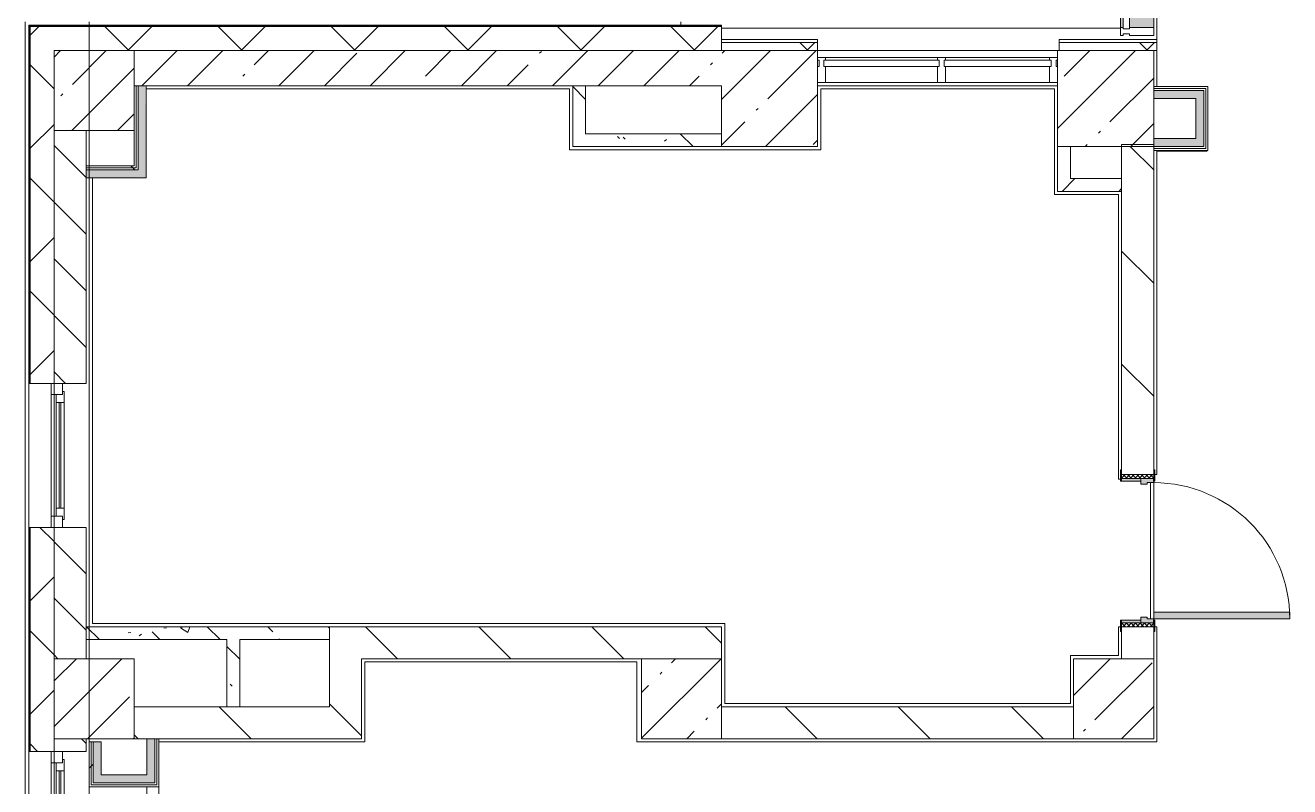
# Model space of a CAD drawing. Header units: millimetres. Extents: x 81610 to 276841, y -8553 to 29000.
# Drawn here: x 149541 to 157441, y 10600 to 15358 of the extents above; entities that cross this region are included whole.
import ezdxf

# ---------------------------------------------------------------- set-up
doc = ezdxf.new("R2010")
doc.units = ezdxf.units.MM
for name, color, linetype, lineweight, true_color in [('A-DOOR-3', 7, 'Continuous', 5, 0xe2e2e2), ('A-DOOR-4', 7, 'Continuous', 5, 0xaaaaaa), ('A-DOOR-FRAM-2', 7, 'Continuous', 5, 0xe2e2e2), ('A-DOOR-FRAM-3', 7, 'Continuous', 5, 0xaaaaaa), ('A-FLOR-2', 7, 'Continuous', 5, 0xaaaaaa), ('A-GLAZ-CWMG-3', 7, 'Continuous', 5, 0x383e42), ('I-WALL-2', 7, 'Continuous', 5, 0xe7e7e7), ('I-WALL-3', 7, 'Continuous', 9, 0xe7e7e7), ('I-WALL-6', 7, 'Continuous', 5, 0x787878)]:
    doc.layers.add(name, color=color, linetype=linetype, lineweight=lineweight, true_color=true_color)
for name, color, linetype, lineweight in [('A-GLAZ-3', 7, 'Continuous', 5), ('A-GLAZ-CURT-2', 7, 'Continuous', 5), ('A-GLAZ-CWMG-2', 7, 'Continuous', 5), ('A-WALL', 7, 'Continuous', 9), ('A-WALL-5', 7, 'Continuous', 5), ('I-WALL-4', 7, 'Continuous', 5), ('S-COLS-3', 7, 'Continuous', 5), ('Оси', 7, 'Continuous', 9)]:
    doc.layers.add(name, color=color, linetype=linetype, lineweight=lineweight)
pattern_1 = [(45, (149830.96, 0), (-353.553, 353.553), []), (135, (149830.96, 0), (-353.553, -353.553), [])]
pattern_2 = [(135, (149830.96, 0), (-353.553, -353.553), [])]
pattern_3 = [(45, (149830.96, 0), (-285.123, 285.123), []), (45, (150116.1, 0), (-285.123, 285.123), [504.031, -100.806, 16.764, -84.042])]
pattern_4 = [(135, (149830.96, 0), (-377.17, -377.17), [533.4, -88.9, 17.78, -88.9]), (135, (149830.96, 376.94), (-377.17, -377.17), []), (50, (149830.96, 0), (637.645, -55.787), [66.675, -733.425]), (355, (149830.96, 0), (-123.35, 668.7), [53.34, -586.74]), (100.451, (149884.1, -4.65), (514.3, 612.908), [56.665, -623.315]), (46.184, (149830.96, 177.8), (948.776, -147.15), [100.01, -1100.137]), (96.636, (149910, 165.5), (830.91, 865.997), [85, -934.973]), (351.184, (149831, 177.8), (830.92, 865.99), [80.01, -880.11]), (21, (149919.86, 133.35), (530.65, -357.928), [66.675, -733.425]), (326, (149919.86, 133.35), (216.308, 644.658), [53.34, -586.74]), (71.451, (149964.1, 103.5), (746.96, 286.724), [56.665, -623.315]), (37.5, (149830.96, 0), (10.8105, 295.9426), [16.764, -562.864, 16.764, -578.866, -588.962]), (37.5, (149830.96, 0), (10.8105, 295.9426), [-1175.258, 16.764, -572.198]), (7.5, (149830.96, 0), (233.869, 350.632), [16.764, -322.834, 16.764, -549.529, -224.472]), (7.5, (149830.96, 0), (233.869, 350.632), [-905.891, 16.764, -207.708]), (327.5, (149632.7, 0), (474.568, -20.0513), [16.764, -205.486, 16.764, -676.656, -920.115]), (327.5, (149632.7, 0), (474.568, -20.0513), [-915.67, 16.764, -903.351]), (317.5, (149543.8, 0), (518.452, 88.993), [16.764, -272.161, 16.764, -443.738, -653.415]), (317.5, (149543.8, 0), (518.452, 88.993), [-749.427, 16.764, -636.65])]
pattern_5 = [(45, (149830.96, 0), (-530.33, 530.33), []), (135, (149830.96, 0), (-530.33, -530.33), [])]

# ---------------------------------------------------------------- blocks, each defined once
blk = doc.blocks.new('Прямоугольный импост - Импост структурный с накладкой - 190мм-31929454-1_11_3_птичка')
at = {"layer": 'A-GLAZ-CWMG-2'}
for p, q in [((-50, 0), (-50, 17)), ((-50, 17), (0, 17)), ((-40, 0), (-50, 0)), ((-40, -40), (-40, 0)), ((0, 0), (-10, 0)), ((-10, 0), (-10, -40)), ((0, 17), (0, 0)), ((-50, -190), (-50, -40)), ((-50, -40), (-40, -40)), ((-10, -40), (0, -40)), ((0, -40), (0, -190)), ((0, -190), (-50, -190))]:
    blk.add_line(p, q, dxfattribs=at)
blk = doc.blocks.new('Системная панель - Стекло - 40мм-32473990-1_11_3_птичка')
at = {"layer": 'A-GLAZ-CURT-2'}
for p, q in [((325, 40), (-325, 40)), ((-325, 40), (-325, 0)), ((-325, 0), (325, 0)), ((325, 0), (325, 40))]:
    blk.add_line(p, q, dxfattribs=at)
blk = doc.blocks.new('Прямоугольный импост - Импост структурный с накладкой - 190мм-32473988-1_11_3_птичка')
at = {"layer": 'A-GLAZ-CWMG-3'}
for points in [[(6553, 15345), (6570, 15345), (6570, 15975), (6553, 15975), (6553, 15586.8)], [(6760, 15345), (6760, 15975), (6610, 15975), (6610, 15345)]]:
    blk.add_hatch(color=256, dxfattribs=at).paths.add_polyline_path(points)
at = {"layer": 'A-GLAZ-CWMG-2'}
for p, q in [((6553, 15345), (6553, 15975)), ((6760, 15345), (6760, 15975))]:
    blk.add_line(p, q, dxfattribs=at)
blk = doc.blocks.new('BSC_Колонна _Прямоугольная - 500х500-V60-1_11_3_птичка')
at = {"layer": 'S-COLS-3'}
h = blk.add_hatch(dxfattribs=at)
h.set_pattern_fill('FP_105', color=256, style=0, pattern_type=2)
h.set_pattern_definition([(45, (-140, -14950), (-285.123, 285.123), []), (45, (145.12, -14950), (-285.123, 285.123), [504.031, -100.806, 16.764, -84.042])])
h.paths.add_polyline_path([(250, -250), (250, 250), (-250, 250), (-250, -250), (65.2, -250)])
for p, q in [((250, 250), (-250, 250)), ((-250, 250), (-250, -250)), ((250, -250), (250, 250)), ((-250, -250), (250, -250))]:
    blk.add_line(p, q, dxfattribs=at)
blk = doc.blocks.new('120_Окно_СКБ_2Ст - 120_Окно_СКБ_2Ст 2300х2500 _мал створка справа_-22272277-1_11_3_птичка')
at = {"layer": 'A-GLAZ-3'}
for p, q in [((-1150, -127), (-1150, -57)), ((-1150, -57), (-1080, -57)), ((1150, -57), (-1150, -57)), ((-1080, -57), (-1080, -127)), ((250, -127), (250, -57)), ((250, -57), (320, -57)), ((320, -57), (320, -127)), ((1080, -127), (1080, -57)), ((1080, -57), (1150, -57)), ((1150, -57), (1150, -127)), ((-1080, -127), (-1150, -127)), ((-1150, -127), (-1100, -127)), ((-1080, -127), (-1100, -127)), ((-1100, -127), (-1100, -137)), ((-1100, -137), (270, -137)), ((270, -137), (-1100, -137)), ((250, -87), (-1080, -87)), ((-1080, -87), (-1080, -127)), ((-1030, -137), (-1030, -87)), ((-1030, -107), (200, -107)), ((200, -117), (-1030, -117)), ((200, -137), (200, -87)), ((250, -127), (250, -87)), ((320, -127), (250, -127)), ((270, -127), (250, -127)), ((270, -127), (300, -127)), ((270, -137), (270, -127)), ((320, -127), (300, -127)), ((300, -127), (300, -137)), ((300, -137), (1100, -137)), ((1100, -137), (300, -137)), ((1080, -87), (320, -87)), ((320, -87), (320, -127)), ((370, -137), (370, -87)), ((370, -107), (1030, -107)), ((1030, -117), (370, -117)), ((1030, -137), (1030, -87)), ((1080, -127), (1080, -87)), ((1150, -127), (1080, -127)), ((1100, -127), (1080, -127)), ((1100, -127), (1150, -127)), ((1100, -137), (1100, -127))]:
    blk.add_line(p, q, dxfattribs=at)
blk = doc.blocks.new('120_Окно_СКБ_1Ст - 120_Окно_СКБ_1Ст 900х2500_h_-20664874-1_11_3_птичка')
at = {"layer": 'A-GLAZ-3'}
for p, q in [((-450, -127), (-450, -57)), ((-450, -57), (-380, -57)), ((450, -57), (-450, -57)), ((-380, -57), (-380, -127)), ((380, -127), (380, -57)), ((380, -57), (450, -57)), ((450, -57), (450, -127)), ((-380, -127), (-450, -127)), ((-450, -127), (-400, -127)), ((-380, -127), (-400, -127)), ((-400, -127), (-400, -137)), ((-400, -137), (400, -137)), ((400, -137), (-400, -137)), ((380, -87), (-380, -87)), ((-380, -87), (-380, -127)), ((-330, -137), (-330, -87)), ((-330, -107), (330, -107)), ((330, -117), (-330, -117)), ((330, -137), (330, -87)), ((380, -127), (380, -87)), ((450, -127), (380, -127)), ((400, -127), (380, -127)), ((400, -127), (450, -127)), ((400, -137), (400, -127))]:
    blk.add_line(p, q, dxfattribs=at)
blk = doc.blocks.new('110_Дверь_СКБ_1Ст_Внутренняя1 - Д-8 950x2100h_охрана-V108-1_11_3_птичка')
at = {"layer": 'A-DOOR-3'}
h = blk.add_hatch(color=256, dxfattribs=at)
h.paths.add_polyline_path([(462.5, 80), (462.5, 100), (437.5, 100), (437.5, 60), (427.5, 60), (427.5, 20), (462.5, 20)])
h.paths.add_polyline_path([(-402.5, 20), (-402.5, 60), (-412.5, 60), (-412.5, 100), (-437.5, 100), (-433.5, 20), (-412.5, 20)])
at = {"layer": 'A-DOOR-4'}
h = blk.add_hatch(dxfattribs=at)
h.set_pattern_fill('FP_85', color=256, style=0, pattern_type=2)
h.set_pattern_definition([(135, (1826.41, 164.685), (-14.14214, -14.14214), []), (225, (1826.41, 164.685), (14.14214, -14.14214), [])])
h.paths.add_polyline_path([(487.5, 100), (462.5, 100), (462.5, -100), (487.5, -100), (487.5, 87.1)])
at = {"layer": 'A-DOOR-FRAM-2'}
for points in [[(437.5, 950), (397.5, 950), (397.5, 100), (437.5, 100), (437.5, 120)], [(-422.5, 108), (-492.5, 108), (-492.5, 100), (-422.5, 100.8)], [(517.5, 100), (517.5, 108), (447.5, 108), (447.5, 100), (487.5, 100)], [(-422.5, 20), (-437.5, 20), (-433.5, -100), (-422.5, -100)], [(462.5, -100), (462.5, 20), (447.5, 20), (447.5, -100)], [(-422.5, -100), (-492.5, -100), (-492.5, -108), (-422.5, -108)], [(517.5, -100), (447.5, -100), (447.5, -108), (517.5, -108)]]:
    blk.add_hatch(color=256, dxfattribs=at).paths.add_polyline_path(points)
at = {"layer": 'A-DOOR-FRAM-3'}
h = blk.add_hatch(dxfattribs=at)
h.set_pattern_fill('FP_86', color=256, style=0, pattern_type=2)
h.set_pattern_definition([(45, (-296.384, 164.685), (-14.1421, 14.1421), []), (135, (-296.384, 164.685), (-14.1421, -14.1421), [])])
h.paths.add_polyline_path([(-437.5, 100), (-462.5, 100), (-462.5, -100), (-437.5, -100), (-437.5, 80)])
at = {"layer": 'A-DOOR-4'}
for p, q in [((437.5, 950), (397.5, 950)), ((397.5, 950), (397.5, 100)), ((437.5, 100), (437.5, 950)), ((397.5, 100), (437.5, 100))]:
    blk.add_line(p, q, dxfattribs=at)
blk.add_arc((437.5, 100), 850, 90, 180, dxfattribs=at)
at = {"layer": 'A-DOOR-FRAM-3'}
for p, q in [((-422.5, 108), (-492.5, 108)), ((-492.5, 108), (-492.5, 100)), ((-492.5, 100), (-422.5, 100)), ((-437.5, 100), (-462.5, 100)), ((-462.5, 100), (-462.5, -100)), ((-412.5, 100), (-437.5, 100)), ((-437.5, 100), (-437.5, 20)), ((-437.5, -100), (-437.5, 100)), ((-422.5, 100), (-437.5, 100)), ((-437.5, 100), (-437.5, 99)), ((-437.5, 99), (-422.5, 99)), ((-422.5, 100), (-422.5, 108)), ((-422.5, 99), (-422.5, 100)), ((-412.5, 60), (-412.5, 100)), ((437.5, 100), (437.5, 60)), ((462.5, 100), (437.5, 100)), ((517.5, 108), (447.5, 108)), ((447.5, 108), (447.5, 100)), ((462.5, 100), (447.5, 100)), ((447.5, 100), (447.5, 99)), ((447.5, 100), (517.5, 100)), ((447.5, 99), (462.5, 99)), ((462.5, 20), (462.5, 100)), ((487.5, 100), (462.5, 100)), ((462.5, 100), (462.5, -100)), ((462.5, 99), (462.5, 100)), ((487.5, -100), (487.5, 100)), ((517.5, 100), (517.5, 108)), ((-437.5, 20), (-402.5, 20)), ((-422.5, 20), (-437.5, 20)), ((-437.5, 20), (-437.5, -100)), ((-422.5, -100), (-422.5, 20)), ((-402.5, 60), (-412.5, 60)), ((-402.5, 20), (-402.5, 60)), ((437.5, 60), (427.5, 60)), ((427.5, 60), (427.5, 20)), ((427.5, 20), (462.5, 20)), ((462.5, 20), (447.5, 20)), ((447.5, 20), (447.5, -100)), ((462.5, -100), (462.5, 20)), ((-422.5, -100), (-492.5, -100)), ((-492.5, -100), (-492.5, -108)), ((-492.5, -108), (-422.5, -108)), ((-462.5, -100), (-437.5, -100)), ((-437.5, -100), (-422.5, -100)), ((-422.5, -108), (-422.5, -100)), ((447.5, -100), (462.5, -100)), ((517.5, -100), (447.5, -100)), ((447.5, -100), (447.5, -108)), ((447.5, -108), (517.5, -108)), ((462.5, -100), (487.5, -100)), ((517.5, -108), (517.5, -100))]:
    blk.add_line(p, q, dxfattribs=at)
blk = doc.blocks.new('BSC_Колонна _Прямоугольная - 500х500-22206884-1_11_3_птичка')
at = {"layer": 'S-COLS-3'}
h = blk.add_hatch(dxfattribs=at)
h.set_pattern_fill('FP_160', color=256, style=0, pattern_type=2)
h.set_pattern_definition([(45, (-6510, -11150), (-285.123, 285.123), []), (45, (-6224.88, -11150), (-285.123, 285.123), [504.031, -100.806, 16.764, -84.042])])
h.paths.add_polyline_path([(-54.2, -250), (250, -250), (250, 250), (-250, 248.7), (-250, -250), (-69, -250)])
for p, q in [((250, 250), (-250, 250)), ((-250, 250), (-250, -250)), ((250, -250), (250, 250)), ((-250, -250), (250, -250))]:
    blk.add_line(p, q, dxfattribs=at)
blk = doc.blocks.new('BSC_Колонна _Прямоугольная - 500х500-V133-1_11_3_птичка')
at = {"layer": 'S-COLS-3'}
h = blk.add_hatch(dxfattribs=at)
h.set_pattern_fill('FP_161', color=256, style=0, pattern_type=2)
h.set_pattern_definition([(45, (-3810, -11150), (-285.123, 285.123), []), (45, (-3524.88, -11150), (-285.123, 285.123), [504.031, -100.806, 16.764, -84.042])])
h.paths.add_polyline_path([(-80, -250), (250, -250), (250, 250), (-250, 250), (-250, -250)])
for p, q in [((250, 250), (-250, 250)), ((-250, 250), (-250, -250)), ((250, -250), (250, 250)), ((-250, -250), (250, -250))]:
    blk.add_line(p, q, dxfattribs=at)
blk = doc.blocks.new('BSC_Колонна _Прямоугольная - 500х500-V145-1_11_3_птичка')
at = {"layer": 'S-COLS-3'}
h = blk.add_hatch(dxfattribs=at)
h.set_pattern_fill('FP_173', color=256, style=0, pattern_type=2)
h.set_pattern_definition([(45, (-140, -11150), (-285.123, 285.123), []), (45, (145.12, -11150), (-285.123, 285.123), [504.031, -100.806, 16.764, -84.042])])
h.paths.add_polyline_path([(-250, -250), (250, -250), (250, 250), (-250, 250), (-250, -156)])
for p, q in [((250, 250), (-250, 250)), ((-250, 250), (-250, -250)), ((250, -250), (250, 250)), ((-250, -250), (250, -250))]:
    blk.add_line(p, q, dxfattribs=at)
blk = doc.blocks.new('Системная панель - Стекло - 40мм-23997278-1_11_3_птичка')
at = {"layer": 'A-GLAZ-CURT-2'}
for p, q in [((360, 0), (-360, 0)), ((-360, 0), (-360, -40)), ((-360, -40), (360, -40)), ((360, -40), (360, 0))]:
    blk.add_line(p, q, dxfattribs=at)
blk = doc.blocks.new('Прямоугольный импост - Импост структурный с накладкой - 160мм-23997279-1_11_3_птичка')
at = {"layer": 'A-GLAZ-CWMG-2'}
for p, q in [((-50, 40), (-50, 140)), ((-50, 140), (0, 140)), ((0, 140), (0, 40)), ((-40, 40), (-50, 40)), ((-50, -17), (-50, 0)), ((-50, 0), (-40, 0)), ((-40, 0), (-40, 40)), ((-10, 40), (-10, 0)), ((0, 40), (-10, 40)), ((-10, 0), (0, 0)), ((0, 0), (0, -17)), ((0, -17), (-50, -17))]:
    blk.add_line(p, q, dxfattribs=at)
blk = doc.blocks.new('Прямоугольный импост - Импост структурный с накладкой - 160мм-23997280-1_11_3_птичка')
at = {"layer": 'A-GLAZ-CWMG-2'}
for p, q in [((0, 140), (-50, 140)), ((-50, 140), (-50, 40)), ((0, 40), (0, 140)), ((-50, 40), (-40, 40)), ((-40, 0), (-50, 0)), ((-50, 0), (-50, -17)), ((-40, 40), (-40, 0)), ((-10, 0), (-10, 40)), ((-10, 40), (0, 40)), ((0, 0), (-10, 0)), ((0, -17), (0, 0)), ((-50, -17), (0, -17))]:
    blk.add_line(p, q, dxfattribs=at)
blk = doc.blocks.new('Прямоугольный импост - Импост структурный с накладкой - 160мм-23752558-1_11_3_птичка')
at = {"layer": 'A-GLAZ-CWMG-2'}
for p, q in [((5410, 15157), (4710, 15157)), ((5410, 15000), (4710, 15000))]:
    blk.add_line(p, q, dxfattribs=at)
blk = doc.blocks.new('Системная панель - Стекло - 40мм-23997281-1_11_3_птичка')
at = {"layer": 'A-GLAZ-CURT-2'}
for p, q in [((335, 0), (-335, 0)), ((-335, 0), (-335, -40)), ((335, -40), (335, 0)), ((-335, -40), (335, -40))]:
    blk.add_line(p, q, dxfattribs=at)
blk = doc.blocks.new('Прямоугольный импост - Импост структурный с накладкой - 160мм-23772036-1_11_3_птичка')
at = {"layer": 'A-GLAZ-CWMG-2'}
for p, q in [((6110, 15157), (5460, 15157)), ((6110, 15000), (5460, 15000))]:
    blk.add_line(p, q, dxfattribs=at)
blk = doc.blocks.new('Прямоугольный импост - Импост структурный с накладкой - 160мм-23997282-1_11_3_птичка')
at = {"layer": 'A-GLAZ-CWMG-2'}
for p, q in [((-25, 40), (-25, 140)), ((-25, 140), (25, 140)), ((25, 140), (25, 40)), ((-15, 40), (-25, 40)), ((-25, -17), (-25, 0)), ((-25, 0), (-15, 0)), ((-15, 0), (-15, 40)), ((15, 40), (15, 0)), ((25, 40), (15, 40)), ((15, 0), (25, 0)), ((25, 0), (25, -17)), ((25, -17), (-25, -17))]:
    blk.add_line(p, q, dxfattribs=at)
blk = doc.blocks.new('Зашивка приборов отопления14 - Зашивка приборов отопления-33280456-1_11_3_птичка')
at = {"layer": 'A-WALL-5'}
for p, q in [((37471.9, 23439), (35371.9, 23439)), ((35371.9, 23079), (37471.9, 23079)), ((37471.9, 23079), (35371.9, 23079)), ((35371.9, 23004), (37471.9, 23004))]:
    blk.add_line(p, q, dxfattribs=at)

msp = doc.modelspace()

# ---------------------------------------------------------------- hatches: boundary and pattern name
at = {"layer": 'A-WALL-5'}
h = msp.add_hatch(dxfattribs=at)
h.set_pattern_fill('FP_65', color=256, style=0, pattern_type=2)
h.set_pattern_definition(pattern_1)
h.paths.add_polyline_path([(149721, -100), (149721, 3670), (149571, 3670), (149571, -100)])
h.paths.add_polyline_path([(149571, 5220), (149721, 5220), (149721, 5620), (149571, 5620), (149571, 5520)])
h.paths.add_polyline_path([(149571, 7320), (149721, 7320), (149721, 8520), (149571, 8520), (149571, 7544.6)])
h.paths.add_polyline_path([(149631.6, 10820), (149721, 10820), (149721, 12220), (149571, 12220), (149571, 10820)])
h.paths.add_polyline_path([(149721, 13120), (149720.4, 15350), (149571, 15350), (149571, 13120), (149676.7, 13120)])
h = msp.add_hatch(dxfattribs=at)
h.set_pattern_fill('FP_65', color=256, style=0, pattern_type=2)
h.set_pattern_definition(pattern_1)
h.paths.add_polyline_path([(153717.1, 15200), (153891, 15200), (153889.8, 15350), (149721, 15350), (149721, 15200), (153636, 15200)])
h = msp.add_hatch(dxfattribs=at)
h.set_pattern_fill('FP_76', color=256, style=0, pattern_type=2)
h.set_pattern_definition([(135, (149830.96, 0), (-176.7767, -176.7767), [])])
h.paths.add_polyline_path([(149921, 7900), (149921, 8520), (149721, 8520), (149721, 7900)])
h.paths.add_polyline_path([(149921, 10820), (149921, 10900), (149721, 10900), (149721, 10820)])
h.paths.add_polyline_path([(149721, 11400), (149921, 11400), (149921, 12220), (149721, 12220), (149721, 12143.8)])
h.paths.add_polyline_path([(149830.3, 13120), (149921, 13120), (149921, 14700), (149721, 14700), (149721, 13120), (149817.5, 13120)])
at = {"layer": 'I-WALL-2'}
for points in [[(156903.5, 14900), (156903.5, 14950), (156591, 14950), (156591, 14900), (156853.5, 14900)], [(156903.5, 14650), (156903.5, 14900), (156853.5, 14900), (156853.5, 14650)], [(156591, 14600), (156903.5, 14600), (156903.5, 14650), (156591, 14650), (156591, 14612.5)], [(150016, 10675), (150016, 10880), (149966, 10880), (149966, 10675)], [(150351, 10625), (150351, 10900), (150301, 10900), (150301, 10625)], [(150171.9, 10625), (150301, 10625), (150301, 10675), (149966, 10675), (149966, 10625)]]:
    msp.add_hatch(color=256, dxfattribs=at).paths.add_polyline_path(points)
at = {"layer": 'I-WALL-3'}
for points in [[(150296, 14405), (150291, 14980), (150246, 14980), (150246, 14405), (150290.4, 14405)], [(150221, 14405), (150246, 14410), (150246, 14455), (149921, 14455), (149921, 14405), (150213, 14405)]]:
    msp.add_hatch(color=256, dxfattribs=at).paths.add_polyline_path(points)
at = {"layer": 'I-WALL-4'}
h = msp.add_hatch(dxfattribs=at)
h.set_pattern_fill('FP_65', color=256, style=0, pattern_type=2)
h.set_pattern_definition(pattern_1)
h.paths.add_polyline_path([(153901.4, 15200), (154491, 15200), (154491, 15250), (153891, 15250), (153891, 15200)])
h = msp.add_hatch(dxfattribs=at)
h.set_pattern_fill('FP_65', color=256, style=0, pattern_type=2)
h.set_pattern_definition(pattern_1)
h.paths.add_polyline_path([(156489.3, 15200), (156611, 15200), (156611, 15250), (156001, 15250), (156001, 15200), (156384, 15200)])
h = msp.add_hatch(dxfattribs=at)
h.set_pattern_fill('FP_45', color=256, style=0, pattern_type=2)
h.set_pattern_definition(pattern_3)
h.paths.add_polyline_path([(153561, 14980), (153891, 14980), (153889.8, 15200), (150221, 15200), (150221, 14980), (153425.1, 14980)])
h = msp.add_hatch(dxfattribs=at)
h.set_pattern_fill('FP_75', color=256, style=0, pattern_type=2)
h.set_pattern_definition(pattern_2)
h.paths.add_polyline_path([(156391, 11400), (156591, 11400), (156591, 11600), (156391, 11600), (156391, 11420)])
h.paths.add_polyline_path([(156391, 12550), (156591, 12550), (156591, 14612.5), (156579.2, 14600), (156391, 14600), (156391, 12580)])
h = msp.add_hatch(dxfattribs=at)
h.set_pattern_fill('FP_181', color=256, style=0, pattern_type=2)
h.set_pattern_definition(pattern_5)
h.paths.add_polyline_path([(149921, 14467.5), (150221, 14467.5), (150221, 14480), (149921, 14480)])
h = msp.add_hatch(dxfattribs=at)
h.set_pattern_fill('FP_181', color=256, style=0, pattern_type=2)
h.set_pattern_definition(pattern_5)
h.paths.add_polyline_path([(150130.2, 14455), (150233.5, 14455), (150233.5, 14467.5), (149921, 14467.5), (149921, 14455), (149941, 14455)])
h = msp.add_hatch(dxfattribs=at)
h.set_pattern_fill('FP_87', color=256, style=0, pattern_type=2)
h.set_pattern_definition([(45, (149830.96, 0), (-176.7767, 176.7767), [])])
h.paths.add_polyline_path([(156371, 14320), (156391, 14320), (156391, 14400), (155991, 14400), (155991, 14320), (156213.5, 14320)])
h = msp.add_hatch(dxfattribs=at)
h.set_pattern_fill('FP_75', color=256, style=0, pattern_type=2)
h.set_pattern_definition(pattern_2)
h.paths.add_polyline_path([(151495.2, 10900), (151641, 10900), (151641, 11600), (151441, 11600), (151441, 10900)])
h = msp.add_hatch(dxfattribs=at)
h.set_pattern_fill('FP_75', color=256, style=0, pattern_type=2)
h.set_pattern_definition(pattern_2)
h.paths.add_polyline_path([(151641, 11400), (153891, 11400), (153891, 11600), (151641, 11600)])
h = msp.add_hatch(dxfattribs=at)
h.set_pattern_fill('FP_75', color=256, style=0, pattern_type=2)
h.set_pattern_definition(pattern_2)
h.paths.add_polyline_path([(150221, 10900), (151441, 10900), (151441, 11100), (150221, 11100), (150221, 10968.2)])
h = msp.add_hatch(dxfattribs=at)
h.set_pattern_fill('FP_75', color=256, style=0, pattern_type=2)
h.set_pattern_definition(pattern_2)
h.paths.add_polyline_path([(154336, 10900), (156091, 10900), (156091, 11100), (153891, 11100), (153891, 10900)])
h = msp.add_hatch(dxfattribs=at)
h.set_pattern_fill('FP_181', color=256, style=0, pattern_type=2)
h.set_pattern_definition(pattern_5)
h.paths.add_polyline_path([(149953.5, 10612.5), (149953.5, 10880), (149941, 10880), (149941, 10612.5), (149950.3, 10612.5)])
h = msp.add_hatch(dxfattribs=at)
h.set_pattern_fill('FP_181', color=256, style=0, pattern_type=2)
h.set_pattern_definition(pattern_5)
h.paths.add_polyline_path([(149953.5, 10625), (149966, 10625), (149966, 10880), (149953.5, 10880), (149953.5, 10675)])
at = {"layer": 'I-WALL-6'}
h = msp.add_hatch(dxfattribs=at)
h.set_pattern_fill('FP_74', color=256, style=0, pattern_type=2)
h.set_pattern_definition(pattern_4)
h.paths.add_polyline_path([(152961, 14600), (153041, 14600), (153041, 14980), (152961, 14980), (152961, 14960)])
h = msp.add_hatch(dxfattribs=at)
h.set_pattern_fill('FP_74', color=256, style=0, pattern_type=2)
h.set_pattern_definition(pattern_4)
h.paths.add_polyline_path([(153877, 14600), (153891, 14600), (153891, 14680), (153041, 14680), (153041, 14600), (153741, 14600)])
h = msp.add_hatch(dxfattribs=at)
h.set_pattern_fill('FP_74', color=256, style=0, pattern_type=2)
h.set_pattern_definition(pattern_4)
h.paths.add_polyline_path([(149921, 11520), (151441, 11520), (151441, 11600), (149921, 11600)])
h = msp.add_hatch(dxfattribs=at)
h.set_pattern_fill('FP_74', color=256, style=0, pattern_type=2)
h.set_pattern_definition(pattern_4)
h.paths.add_polyline_path([(150801, 11100), (150881, 11100), (150881, 11520), (150801, 11520), (150801, 11128.6)])
at = {"layer": 'S-COLS-3'}
h = msp.add_hatch(dxfattribs=at)
h.set_pattern_fill('FP_45', color=256, style=0, pattern_type=2)
h.set_pattern_definition(pattern_3)
h.paths.add_polyline_path([(154094.1, 14600), (154491, 14600), (154491, 15200), (153891, 15200), (153891, 14600)])
h = msp.add_hatch(dxfattribs=at)
h.set_pattern_fill('FP_45', color=256, style=0, pattern_type=2)
h.set_pattern_definition(pattern_3)
h.paths.add_polyline_path([(155991, 14600), (156582.4, 14600), (156591, 14612.5), (156591, 15200), (155991, 15200), (155991, 14960)])

# ---------------------------------------------------------------- linework, layer by layer
at = {"layer": 'A-FLOR-2'}
for p, q in [((156611, 16010), (156611, 15270)), ((153891, 15340), (156384, 15340)), ((156611, 15200), (156611, 14976)), ((152941, 14960), (150296, 14960)), ((152941, 14580), (152941, 14960)), ((155971, 14960), (154511, 14960)), ((154511, 14960), (154511, 14580)), ((155971, 14300), (155971, 14960)), ((156611, 14976), (156926, 14976)), ((154511, 14580), (152941, 14580)), ((156926, 14571), (156611, 14571)), ((156611, 14571), (156611, 12550)), ((149961, 14405), (149961, 11620)), ((156371, 14300), (155971, 14300)), ((156371, 12521), (156371, 14300)), ((156383, 12521), (156371, 12521)), ((156571, 11650), (156571, 12500)), ((156591, 12500), (156591, 11690)), ((156611, 12550), (156599, 12550)), ((149961, 11620), (153911, 11620)), ((153911, 11620), (153911, 11120)), ((156371, 11420), (156371, 11600)), ((156371, 11600), (156383, 11600)), ((156599, 11600), (156611, 11600)), ((156611, 11600), (156611, 10880)), ((153362, 11380), (151662, 11380)), ((151662, 11380), (151662, 10880)), ((153362, 10880), (153362, 11380)), ((156071, 11120), (156071, 11420)), ((156071, 11420), (156371, 11420)), ((153911, 11120), (156071, 11120)), ((149941, 10900), (149941, 10880)), ((151662, 10880), (150376, 10880)), ((156611, 10880), (153362, 10880))]:
    msp.add_line(p, q, dxfattribs=at)
at = {"layer": 'A-WALL'}
for p, q in [((149568, 15353), (149568, 13120)), ((153891, 15353), (149568, 15353)), ((149571, 15350), (149571, 13120)), ((153891, 15350), (149571, 15350)), ((154491, 15250), (153891, 15250)), ((156611, 15250), (156001, 15250)), ((150221, 15200), (153891, 15200)), ((150296, 14980), (150221, 14980)), ((150233.5, 14467.5), (150233.5, 14980)), ((150246, 14455), (150246, 14980)), ((153041, 14980), (152961, 14980)), ((156916, 14962.5), (156591, 14962.5)), ((156903.5, 14950), (156591, 14950)), ((156903.5, 14600), (156903.5, 14950)), ((156916, 14587.5), (156916, 14962.5)), ((149721, 13120), (149721, 14700)), ((156591, 14600), (156903.5, 14600)), ((156591, 14587.5), (156916, 14587.5)), ((149921, 14467.5), (150233.5, 14467.5)), ((149921, 14455), (150246, 14455)), ((156391, 14320), (156391, 14400)), ((149568, 12220), (149568, 10820)), ((149571, 12220), (149571, 10820)), ((149721, 11400), (149721, 12220)), ((149921, 11600), (149921, 11520)), ((151441, 11600), (151441, 11520)), ((150801, 11100), (150881, 11100)), ((149721, 10820), (149721, 10900)), ((149953.5, 10880), (149953.5, 10612.5)), ((149966, 10880), (149966, 10625)), ((150351, 10625), (150351, 10900)), ((150363.5, 10612.5), (150363.5, 10900)), ((149953.5, 10612.5), (150363.5, 10612.5)), ((149966, 10625), (150351, 10625))]:
    msp.add_line(p, q, dxfattribs=at)
at = {"layer": 'A-WALL-5'}
for p, q in [((149541, 7205), (149541, 15380)), ((149563, 15358), (149563, 7320)), ((153891, 15358), (149563, 15358)), ((153636, 15357.7), (153636, 15380)), ((153891, 15270), (153891, 15358)), ((149921, 13120), (149921, 14700)), ((149563, 13120), (149921, 13120)), ((149721, 13120), (149721, 12220)), ((149921, 12220), (149563, 12220)), ((149921, 11600), (149921, 12220)), ((149921, 11400), (149921, 11520)), ((149921, 10820), (149921, 10900)), ((149563, 10820), (149921, 10820)), ((149721, 10820), (149721, 8520))]:
    msp.add_line(p, q, dxfattribs=at)
at = {"layer": 'I-WALL-4'}
for p, q in [((154491, 15270), (153891, 15270)), ((153891, 15270), (153891, 15200)), ((154491, 15200), (154491, 15270)), ((156611, 15270), (156001, 15270)), ((156001, 15270), (156001, 15200)), ((156611, 15200), (156611, 15270)), ((153891, 15200), (155991, 15200)), ((156001, 15200), (156611, 15200)), ((150296, 14980), (152961, 14980)), ((150296, 14405), (150296, 14980)), ((152961, 14980), (152961, 14600)), ((153041, 14980), (153891, 14980)), ((153041, 14680), (153041, 14980)), ((155991, 14980), (154491, 14980)), ((156928.5, 14975), (156591, 14975)), ((156591, 14975), (156591, 14900)), ((156928.5, 14575), (156928.5, 14975)), ((156591, 14900), (156853.5, 14900)), ((156853.5, 14900), (156853.5, 14650)), ((149941, 14700), (149941, 14480)), ((150221, 14700), (150221, 14480)), ((153891, 14680), (153041, 14680)), ((153891, 14600), (153891, 14680)), ((156853.5, 14650), (156591, 14650)), ((156591, 14650), (156591, 12580)), ((152961, 14600), (153891, 14600)), ((156071, 14600), (155991, 14600)), ((155991, 14600), (155991, 14320)), ((156071, 14400), (156071, 14600)), ((156391, 14612.5), (156391, 14400)), ((156591, 14612.5), (156391, 14612.5)), ((156591, 14575), (156928.5, 14575)), ((150221, 14480), (149921, 14480)), ((149921, 14405), (150296, 14405)), ((149941, 14405), (149941, 11600)), ((156391, 14400), (156071, 14400)), ((155991, 14320), (156391, 14320)), ((156391, 14320), (156391, 12580)), ((153891, 11600), (149921, 11600)), ((153891, 11400), (153891, 11600)), ((156391, 11570), (156391, 11400)), ((156591, 11400), (156591, 11570)), ((149921, 11520), (150801, 11520)), ((149941, 11520), (149941, 11400)), ((150801, 11520), (150801, 11100)), ((150881, 11520), (151441, 11520)), ((150881, 11100), (150881, 11520)), ((151441, 11520), (151441, 11100)), ((151641, 10900), (151641, 11400)), ((151641, 11400), (153391, 11400)), ((150801, 11100), (150221, 11100)), ((151441, 11100), (150881, 11100)), ((156091, 11100), (153891, 11100)), ((149941, 10900), (149941, 8500)), ((150016, 10880), (149941, 10880)), ((150016, 10675), (150016, 10880)), ((150221, 10900), (151641, 10900)), ((150301, 10900), (150301, 10675)), ((150376, 10600), (150376, 10900)), ((153891, 10900), (156091, 10900)), ((150301, 10675), (150016, 10675)), ((149941, 10600), (150376, 10600))]:
    msp.add_line(p, q, dxfattribs=at)
at = {"layer": 'S-COLS-3'}
for p, q in [((154491, 15200), (153891, 15200)), ((154491, 14600), (154491, 15200)), ((156591, 15200), (155991, 15200)), ((155991, 15200), (155991, 14600)), ((156591, 14600), (156591, 15200)), ((153891, 14980), (153891, 14600)), ((153891, 14600), (154491, 14600)), ((155991, 14600), (156591, 14600))]:
    msp.add_line(p, q, dxfattribs=at)
at = {"layer": 'Оси'}
msp.add_line((149941, 5439), (149941, 15380), dxfattribs=at)

# ---------------------------------------------------------------- block references
at = {"layer": 'A-DOOR-4', "rotation": 270}
msp.add_blockref('110_Дверь_СКБ_1Ст_Внутренняя1 - Д-8 950x2100h_охрана-V108-1_11_3_птичка', (156491, 12087.5), dxfattribs=at)
at = {"layer": 'A-GLAZ-3', "rotation": 89.99999999999991}
for name, p in [('120_Окно_СКБ_1Ст - 120_Окно_СКБ_1Ст 900х2500_h_-20664874-1_11_3_птичка', (149646, 12670)), ('120_Окно_СКБ_2Ст - 120_Окно_СКБ_2Ст 2300х2500 _мал створка справа_-22272277-1_11_3_птичка', (149646, 9670))]:
    msp.add_blockref(name, p, dxfattribs=at)
at = {"layer": 'A-GLAZ-CURT-2', "rotation": 269.9999999999999}
msp.add_blockref('Системная панель - Стекло - 40мм-32473990-1_11_3_птичка', (156401, 15660), dxfattribs=at)
at = {"layer": 'A-GLAZ-CURT-2'}
for name, p in [('Системная панель - Стекло - 40мм-23997278-1_11_3_птичка', (154891, 15140)), ('Системная панель - Стекло - 40мм-23997281-1_11_3_птичка', (155616, 15140))]:
    msp.add_blockref(name, p, dxfattribs=at)
at = {"layer": 'A-GLAZ-CWMG-2'}
for name in ['Прямоугольный импост - Импост структурный с накладкой - 190мм-32473988-1_11_3_птичка', 'Прямоугольный импост - Импост структурный с накладкой - 160мм-23752558-1_11_3_птичка', 'Прямоугольный импост - Импост структурный с накладкой - 160мм-23772036-1_11_3_птичка']:
    msp.add_blockref(name, (149831, 0), dxfattribs=at)
at = {"layer": 'A-GLAZ-CWMG-2', "extrusion": (0, 0, -1)}
for name, p, rotation in [('Прямоугольный импост - Импост структурный с накладкой - 190мм-31929454-1_11_3_птичка', (-156401, 15295), 270.0000000000001), ('Прямоугольный импост - Импост структурный с накладкой - 160мм-23997282-1_11_3_птичка', (-155266, 15140), 180), ('Прямоугольный импост - Импост структурный с накладкой - 160мм-23997279-1_11_3_птичка', (-155991, 15140), 180)]:
    msp.add_blockref(name, p, dxfattribs=dict(at, rotation=rotation))
at = {"layer": 'A-GLAZ-CWMG-2', "rotation": 180}
msp.add_blockref('Прямоугольный импост - Импост структурный с накладкой - 160мм-23997280-1_11_3_птичка', (154491, 15140), dxfattribs=at)
at = {"layer": 'A-WALL-5', "rotation": 90.0000000000001}
msp.add_blockref('Зашивка приборов отопления14 - Зашивка приборов отопления-33280456-1_11_3_птичка', (173380, -26871.9), dxfattribs=at)
at = {"layer": 'S-COLS-3'}
for name, p in [('BSC_Колонна _Прямоугольная - 500х500-V60-1_11_3_птичка', (149971, 14950)), ('BSC_Колонна _Прямоугольная - 500х500-V145-1_11_3_птичка', (149971, 11150)), ('BSC_Колонна _Прямоугольная - 500х500-V133-1_11_3_птичка', (153641, 11150)), ('BSC_Колонна _Прямоугольная - 500х500-22206884-1_11_3_птичка', (156341, 11150))]:
    msp.add_blockref(name, p, dxfattribs=at)

doc.saveas('drawing.dxf')
